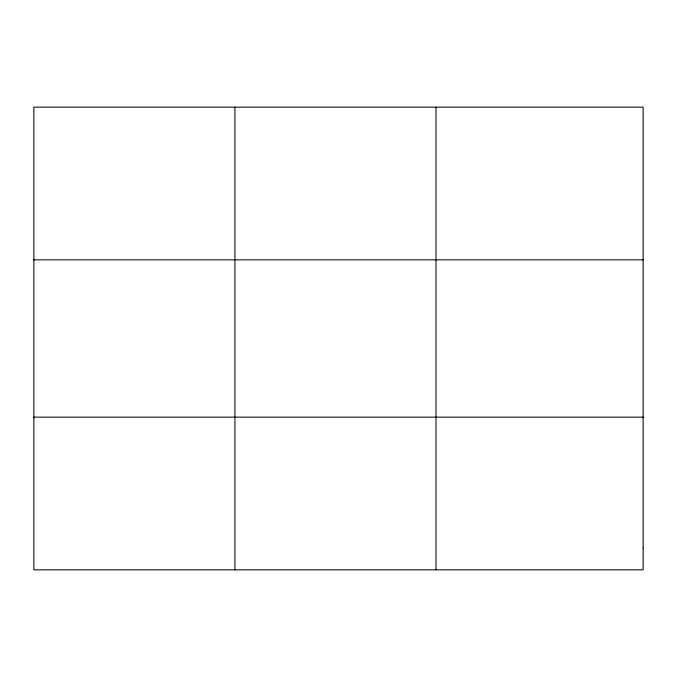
<?xml version="1.0" encoding="UTF-8"?>
<svg xmlns="http://www.w3.org/2000/svg" width="677" height="677" viewBox="0 0 677 677"><rect width="100%" height="100%" fill="white"/><g stroke="black" fill="none" stroke-linecap="round" stroke-linejoin="round"><path stroke-width="1.02" d="M234.919 569.839L234.919 107.161M435.988 569.839L435.988 107.161M33.85 259.841L643.15 259.841M33.85 417.159L643.15 417.159M643.15 548.031L643.15 569.839L33.85 569.839L33.85 107.161L643.15 107.161L643.15 548.031"/></g></svg>
